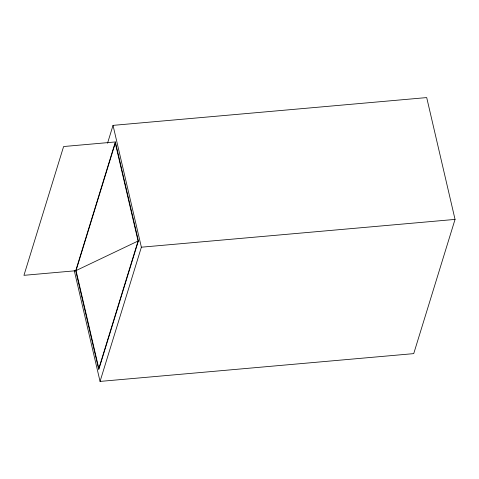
<?xml version="1.0" encoding="UTF-8"?>
<svg xmlns="http://www.w3.org/2000/svg" width="479" height="479" viewBox="0 0 479 479"><rect width="100%" height="100%" fill="white"/><g stroke="black" fill="none" stroke-linecap="round" stroke-linejoin="round"><path stroke-width="0.72" d="M107.535 143.221L113.026 125.372L426.699 97.584L455.05 219.406L413.724 353.628L100.051 381.416L74.233 270.467M115.373 141.946L75.718 270.743L98.74 369.656L138.395 240.865L115.373 141.946L63.605 146.532L23.95 275.329L75.718 270.743L138.395 240.865M100.051 381.416L141.377 247.2L113.026 125.372M141.377 247.2L455.05 219.406M115.289 143.083L76.035 270.593L98.824 368.519L138.078 241.015L115.289 143.083"/></g></svg>
